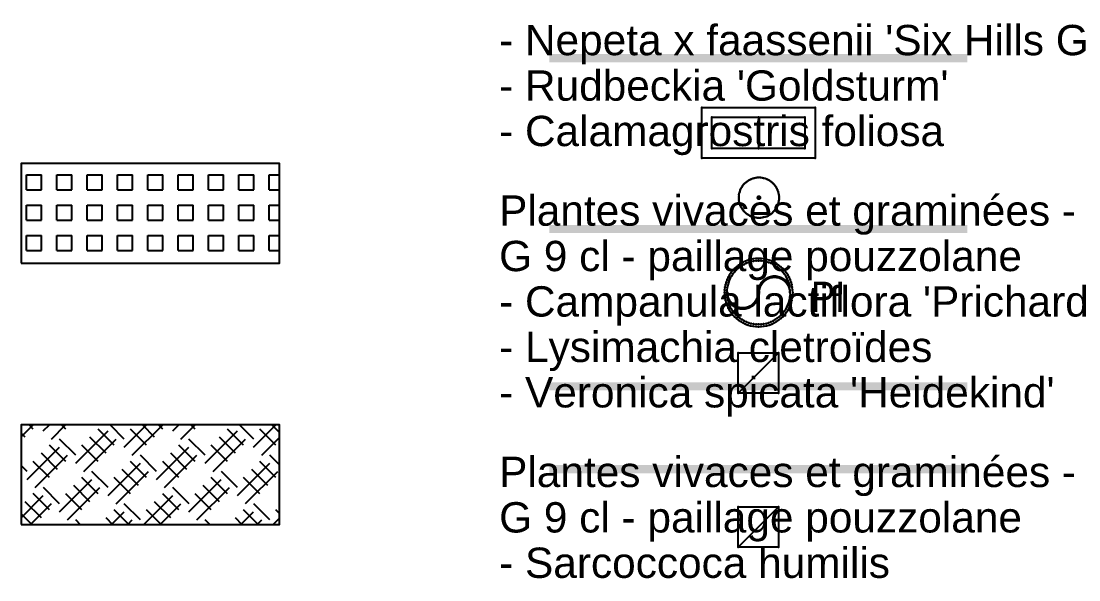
# Model space of a CAD drawing. Header units: metres. Extents: x 1841041 to 1841282, y 5171502 to 5171751.
# Drawn here: x 1841063.48 to 1841089.63, y 5171638.41 to 5171652.24 of the extents above; entities that cross this region are included whole.
import ezdxf
from ezdxf.lldxf.tags import DXFTag

# ---------------------------------------------------------------- set-up
doc = ezdxf.new("R2010")
doc.units = ezdxf.units.M
doc.header["$PDSIZE"] = -0.004
doc.layers.add('SA - Limite terrain', color=1, linetype='LIMITE_CADASTRALE', true_color=0xff0000)
for name, color, linetype in [('SA - légende prestations', 7, 'Continuous'), ('SA - légende RH', 7, 'Continuous'), ('SA - légende RS', 7, 'Continuous')]:
    doc.layers.add(name, color=color, linetype=linetype)
doc.styles.add('ArialA', font='arial.ttf')
doc.styles.add('Lignes', font='arial.ttf', dxfattribs={"height": 0.35})
doc.styles.add('MENSURA', font='arial.ttf', dxfattribs={"height": 0.5})
tags = doc.linetypes.add('EU', pattern='A,5,-0.25,["EU",Lignes,S=1,R=0,X=0,Y=-0.18],-1.25', length=6.5).pattern_tags.tags
tags[15:16] = [DXFTag(74, 4), DXFTag(75, 0), DXFTag(340, '0'), DXFTag(46, 0.0), DXFTag(50, 0.0), DXFTag(44, 0.0), DXFTag(45, 0.0)]
tags[4:5] = [DXFTag(74, 4), DXFTag(75, 0), DXFTag(340, '0'), DXFTag(46, 0.0), DXFTag(50, 0.0), DXFTag(44, 0.0), DXFTag(45, 0.0)]
tags = doc.linetypes.add('LIMITE_CADASTRALE', pattern=[13, 8, -2, 1, -2]).pattern_tags.tags
tags[10:11] = [DXFTag(74, 4), DXFTag(75, 0), DXFTag(340, '0'), DXFTag(46, 0.0), DXFTag(50, 0.0), DXFTag(44, 0.0), DXFTag(45, 0.0)]
tags[8:9] = [DXFTag(74, 4), DXFTag(75, 0), DXFTag(340, '0'), DXFTag(46, 0.0), DXFTag(50, 0.0), DXFTag(44, 0.0), DXFTag(45, 0.0)]
tags[6:7] = [DXFTag(74, 4), DXFTag(75, 0), DXFTag(340, '0'), DXFTag(46, 0.0), DXFTag(50, 0.0), DXFTag(44, 0.0), DXFTag(45, 0.0)]
tags[4:5] = [DXFTag(74, 4), DXFTag(75, 0), DXFTag(340, '0'), DXFTag(46, 0.0), DXFTag(50, 0.0), DXFTag(44, 0.0), DXFTag(45, 0.0)]

# ---------------------------------------------------------------- blocks, each defined once
blk = doc.blocks.new("Robinet d'arret")
at = {"color": 0, "linetype": 'ByBlock', "flags": 128}
for points in [[(0.25, 0), (0.249, 0.02), (0.247, 0.039), (0.243, 0.058), (0.238, 0.077), (0.231, 0.096), (0.223, 0.113), (0.213, 0.131), (0.202, 0.147), (0.19, 0.162), (0.177, 0.177), (0.162, 0.19), (0.147, 0.202), (0.131, 0.213), (0.113, 0.223), (0.096, 0.231), (0.077, 0.238), (0.058, 0.243), (0.039, 0.247), (0.02, 0.249), (0, 0.25), (-0.02, 0.249), (-0.039, 0.247), (-0.058, 0.243), (-0.077, 0.238), (-0.096, 0.231), (-0.113, 0.223), (-0.131, 0.213), (-0.147, 0.202), (-0.162, 0.19), (-0.177, 0.177), (-0.19, 0.162), (-0.202, 0.147), (-0.213, 0.131), (-0.223, 0.113), (-0.231, 0.096), (-0.238, 0.077), (-0.243, 0.058), (-0.247, 0.039), (-0.249, 0.02), (-0.25, 0), (-0.249, -0.02), (-0.247, -0.039), (-0.243, -0.058), (-0.238, -0.077), (-0.231, -0.096), (-0.223, -0.113), (-0.213, -0.131), (-0.202, -0.147), (-0.19, -0.162), (-0.177, -0.177), (-0.162, -0.19), (-0.147, -0.202), (-0.131, -0.213), (-0.113, -0.223), (-0.096, -0.231), (-0.077, -0.238), (-0.058, -0.243), (-0.039, -0.247), (-0.02, -0.249), (0, -0.25), (0.02, -0.249), (0.039, -0.247), (0.058, -0.243), (0.077, -0.238), (0.096, -0.231), (0.113, -0.223), (0.131, -0.213), (0.147, -0.202), (0.162, -0.19), (0.177, -0.177), (0.19, -0.162), (0.202, -0.147), (0.213, -0.131), (0.223, -0.113), (0.231, -0.096), (0.238, -0.077), (0.243, -0.058), (0.247, -0.039), (0.249, -0.02)], [(0.016, 0), (0.015, 0.002), (0.015, 0.005), (0.014, 0.007), (0.013, 0.009), (0.011, 0.011), (0.009, 0.013), (0.007, 0.014), (0.005, 0.015), (0.002, 0.015), (0, 0.016), (-0.002, 0.015), (-0.005, 0.015), (-0.007, 0.014), (-0.009, 0.013), (-0.011, 0.011), (-0.013, 0.009), (-0.014, 0.007), (-0.015, 0.005), (-0.015, 0.002), (-0.016, 0), (-0.015, -0.002), (-0.015, -0.005), (-0.014, -0.007), (-0.013, -0.009), (-0.011, -0.011), (-0.009, -0.013), (-0.007, -0.014), (-0.005, -0.015), (-0.002, -0.015), (0, -0.016), (0.002, -0.015), (0.005, -0.015), (0.007, -0.014), (0.009, -0.013), (0.011, -0.011), (0.013, -0.009), (0.014, -0.007), (0.015, -0.005), (0.015, -0.002)]]:
    blk.add_lwpolyline(points, close=True, dxfattribs=at)
at = {"color": 0, "linetype": 'ByBlock'}
for p in [(-0.202, 0.147), (-0.202, 0.147), (-0.19, 0.162), (-0.19, 0.162), (-0.177, 0.177), (-0.177, 0.177), (-0.162, 0.19), (-0.162, 0.19), (-0.147, 0.202), (-0.147, 0.202), (-0.131, 0.213), (-0.131, 0.213), (-0.113, 0.223), (-0.113, 0.223), (-0.096, 0.231), (-0.096, 0.231), (-0.077, 0.238), (-0.077, 0.238), (-0.058, 0.243), (-0.058, 0.243), (-0.039, 0.247), (-0.039, 0.247), (-0.02, 0.249), (-0.02, 0.249), (0, 0.25), (0, 0.25), (0.02, 0.249), (0.02, 0.249), (0.039, 0.247), (0.039, 0.247), (0.058, 0.243), (0.058, 0.243), (0.077, 0.238), (0.077, 0.238), (0.096, 0.231), (0.096, 0.231), (0.113, 0.223), (0.113, 0.223), (0.131, 0.213), (0.131, 0.213), (0.147, 0.202), (0.147, 0.202), (0.162, 0.19), (0.162, 0.19), (0.177, 0.177), (0.177, 0.177), (0.19, 0.162), (0.19, 0.162), (0.202, 0.147), (0.202, 0.147), (-0.25, 0), (-0.25, 0), (-0.249, 0.02), (-0.249, 0.02), (-0.247, 0.039), (-0.247, 0.039), (-0.243, 0.058), (-0.243, 0.058), (-0.238, 0.077), (-0.238, 0.077), (-0.231, 0.096), (-0.231, 0.096), (-0.223, 0.113), (-0.223, 0.113), (-0.213, 0.131), (-0.213, 0.131), (-0.016, 0), (-0.016, 0), (-0.015, 0.005), (-0.015, 0.005), (-0.015, 0.002), (-0.015, 0.002), (-0.014, 0.007), (-0.014, 0.007), (-0.013, 0.009), (-0.013, 0.009), (-0.011, 0.011), (-0.011, 0.011), (-0.009, 0.013), (-0.009, 0.013), (-0.007, 0.014), (-0.007, 0.014), (-0.005, 0.015), (-0.005, 0.015), (-0.002, 0.015), (-0.002, 0.015), (0, 0.016), (0, 0.016), (0.002, 0.015), (0.002, 0.015), (0.005, 0.015), (0.005, 0.015), (0.007, 0.014), (0.007, 0.014), (0.009, 0.013), (0.009, 0.013), (0.011, 0.011), (0.011, 0.011), (0.013, 0.009), (0.013, 0.009), (0.014, 0.007), (0.014, 0.007), (0.015, 0.005), (0.015, 0.005), (0.015, 0.002), (0.015, 0.002), (0.016, 0), (0.016, 0), (0.213, 0.131), (0.213, 0.131), (0.223, 0.113), (0.223, 0.113), (0.231, 0.096), (0.231, 0.096), (0.238, 0.077), (0.238, 0.077), (0.243, 0.058), (0.243, 0.058), (0.247, 0.039), (0.247, 0.039), (0.249, 0.02), (0.249, 0.02), (0.25, 0), (0.25, 0), (-0.249, -0.02), (-0.249, -0.02), (-0.247, -0.039), (-0.247, -0.039), (-0.243, -0.058), (-0.243, -0.058), (-0.238, -0.077), (-0.238, -0.077), (-0.231, -0.096), (-0.231, -0.096), (-0.223, -0.113), (-0.223, -0.113), (-0.213, -0.131), (-0.213, -0.131), (-0.015, -0.002), (-0.015, -0.002), (-0.015, -0.005), (-0.015, -0.005), (-0.014, -0.007), (-0.014, -0.007), (-0.013, -0.009), (-0.013, -0.009), (-0.011, -0.011), (-0.011, -0.011), (-0.009, -0.013), (-0.009, -0.013), (-0.007, -0.014), (-0.007, -0.014), (-0.005, -0.015), (-0.005, -0.015), (-0.002, -0.015), (-0.002, -0.015), (0, -0.016), (0, -0.016), (0.002, -0.015), (0.002, -0.015), (0.005, -0.015), (0.005, -0.015), (0.007, -0.014), (0.007, -0.014), (0.009, -0.013), (0.009, -0.013), (0.011, -0.011), (0.011, -0.011), (0.013, -0.009), (0.013, -0.009), (0.014, -0.007), (0.014, -0.007), (0.015, -0.002), (0.015, -0.002), (0.015, -0.005), (0.015, -0.005), (0.213, -0.131), (0.213, -0.131), (0.223, -0.113), (0.223, -0.113), (0.231, -0.096), (0.231, -0.096), (0.238, -0.077), (0.238, -0.077), (0.243, -0.058), (0.243, -0.058), (0.247, -0.039), (0.247, -0.039), (0.249, -0.02), (0.249, -0.02), (-0.202, -0.147), (-0.202, -0.147), (-0.19, -0.162), (-0.19, -0.162), (-0.177, -0.177), (-0.177, -0.177), (-0.162, -0.19), (-0.162, -0.19), (-0.147, -0.202), (-0.147, -0.202), (-0.131, -0.213), (-0.131, -0.213), (-0.113, -0.223), (-0.113, -0.223), (-0.096, -0.231), (-0.096, -0.231), (-0.077, -0.238), (-0.077, -0.238), (-0.058, -0.243), (-0.058, -0.243), (-0.039, -0.247), (-0.039, -0.247), (-0.02, -0.249), (-0.02, -0.249), (0, -0.25), (0, -0.25), (0.02, -0.249), (0.02, -0.249), (0.039, -0.247), (0.039, -0.247), (0.058, -0.243), (0.058, -0.243), (0.077, -0.238), (0.077, -0.238), (0.096, -0.231), (0.096, -0.231), (0.113, -0.223), (0.113, -0.223), (0.131, -0.213), (0.131, -0.213), (0.147, -0.202), (0.147, -0.202), (0.162, -0.19), (0.162, -0.19), (0.177, -0.177), (0.177, -0.177), (0.19, -0.162), (0.19, -0.162), (0.202, -0.147), (0.202, -0.147)]:
    blk.add_point(p, dxfattribs=at)
blk = doc.blocks.new('218')
at = {"color": 0, "linetype": 'Continuous', "flags": 128}
blk.add_lwpolyline([(-0.39015, -0.39015), (0.39015, 0.39015), (0.39015, -0.39015)], close=True, dxfattribs=at)
blk.add_lwpolyline([(-0.39015, -0.39015), (-0.39015, 0.39015), (0.39015, 0.39015)], dxfattribs=at)
at = {"color": 0, "linetype": 'Continuous'}
for p in [(-0.39015, 0.39015), (-0.39015, 0.39015), (0.39015, 0.39015), (0.39015, 0.39015), (0.39015, 0.39015), (0.39015, 0.39015), (-0.39015, -0.39015), (-0.39015, -0.39015), (-0.39015, -0.39015), (-0.39015, -0.39015), (0.39015, -0.39015), (0.39015, -0.39015)]:
    blk.add_point(p, dxfattribs=at)
blk = doc.blocks.new('Station de pompage')
at = {"color": 0, "linetype": 'ByBlock', "flags": 128}
blk.add_lwpolyline([(0.2492, -0.0196), (0.25, 0), (0.2492, 0.0196), (0.2469, 0.0391), (0.2431, 0.0584), (0.2377, 0.0772), (0.2309, 0.0957), (0.2227, 0.1135), (0.2131, 0.1306), (0.2022, 0.1469), (0.1901, 0.1623), (0.1768, 0.1768), (0.1623, 0.1901), (0.1469, 0.2022), (0.1306, 0.2131), (0.1135, 0.2227), (0.0957, 0.2309), (0.0772, 0.2377), (0.0584, 0.2431), (0.0391, 0.2469), (0.0196, 0.2492), (0, 0.25), (-0.0196, 0.2492), (-0.0391, 0.2469), (-0.0584, 0.2431), (-0.0772, 0.2377), (-0.0957, 0.2309), (-0.1135, 0.2227), (-0.1306, 0.2131), (-0.1469, 0.2022), (-0.1623, 0.1901), (-0.1768, 0.1768), (-0.1901, 0.1623), (-0.2022, 0.1469), (-0.2131, 0.1306), (-0.2227, 0.1135), (-0.2309, 0.0957), (-0.2377, 0.0772), (-0.2431, 0.0584), (-0.2469, 0.0391), (-0.2492, 0.0196), (-0.25, 0), (-0.2492, -0.0196), (-0.2469, -0.0391), (-0.2431, -0.0584), (-0.2377, -0.0772), (-0.2309, -0.0957), (-0.2227, -0.1135), (-0.2131, -0.1306), (-0.2022, -0.1469), (-0.1901, -0.1623), (-0.1768, -0.1768), (-0.1623, -0.1901), (-0.1469, -0.2022), (-0.1306, -0.2131), (-0.1135, -0.2227), (-0.0957, -0.2309), (-0.0772, -0.2377), (-0.0584, -0.2431), (-0.0391, -0.2469), (-0.0196, -0.2492), (0, -0.25), (0.0196, -0.2492), (0.0391, -0.2469), (0.0584, -0.2431), (0.0772, -0.2377), (0.0957, -0.2309), (0.1135, -0.2227), (0.1306, -0.2131), (0.1469, -0.2022), (0.1623, -0.1901), (0.1768, -0.1768), (0.1901, -0.1623), (0.2022, -0.1469), (0.2131, -0.1306), (0.2227, -0.1135), (0.2309, -0.0957), (0.2377, -0.0772), (0.2431, -0.0584), (0.2469, -0.0391)], close=True, dxfattribs=at)
for points in [[(0.2286, 0.0415), (0.2261, 0.0543), (0.2211, 0.0719), (0.2148, 0.089), (0.2072, 0.1056), (0.1983, 0.1215), (0.1881, 0.1367), (0.1768, 0.151), (0.1644, 0.1644), (0.151, 0.1768), (0.1367, 0.1881), (0.1215, 0.1983), (0.1056, 0.2072), (0.089, 0.2148), (0.0719, 0.2211), (0.0543, 0.2261), (0.0364, 0.2297), (0.0182, 0.2318), (0, 0.2325), (-0.0182, 0.2318), (-0.0364, 0.2297), (-0.0543, 0.2261), (-0.0719, 0.2211), (-0.089, 0.2148), (-0.1056, 0.2072), (-0.1215, 0.1983), (-0.1367, 0.1881), (-0.151, 0.1768), (-0.1644, 0.1644), (-0.1768, 0.151), (-0.1881, 0.1367), (-0.1983, 0.1215), (-0.2072, 0.1056), (-0.2148, 0.089), (-0.2211, 0.0719), (-0.2261, 0.0543), (-0.2297, 0.0364), (-0.2318, 0.0182), (-0.2325, 0), (-0.2318, -0.0182), (-0.2297, -0.0364), (-0.2261, -0.0543), (-0.2211, -0.0719), (-0.2148, -0.089), (-0.2072, -0.1056), (-0.1983, -0.1215), (-0.1881, -0.1367), (-0.1768, -0.151), (-0.1644, -0.1644), (-0.151, -0.1768), (-0.1367, -0.1881), (-0.1215, -0.1983), (-0.1056, -0.2072), (-0.089, -0.2148), (-0.0719, -0.2211), (-0.0543, -0.2261), (-0.0364, -0.2297), (-0.0182, -0.2318), (0, -0.2325), (0.0182, -0.2318), (0.0364, -0.2297), (0.0543, -0.2261), (0.0719, -0.2211), (0.089, -0.2148), (0.1056, -0.2072), (0.1215, -0.1983), (0.1367, -0.1881), (0.151, -0.1768), (0.1644, -0.1644), (0.1768, -0.151), (0.1881, -0.1367), (0.1983, -0.1215), (0.2072, -0.1056), (0.2148, -0.089), (0.2211, -0.0719), (0.2261, -0.0543), (0.2297, -0.0364), (0.2318, -0.0182)], [(0.2286, 0.0415), (0.227, 0.0459), (0.2231, 0.0544), (0.2185, 0.0626), (0.2133, 0.0705), (0.2074, 0.0779), (0.201, 0.0848), (0.1941, 0.0912), (0.1867, 0.097), (0.1789, 0.1022), (0.1707, 0.1068), (0.1621, 0.1108), (0.1533, 0.114), (0.1443, 0.1166), (0.135, 0.1184), (0.1257, 0.1195), (0.1163, 0.1199), (0.1069, 0.1195), (0.0975, 0.1184), (0.0883, 0.1166), (0.0792, 0.114), (0.0704, 0.1108), (0.0618, 0.1068), (0.0536, 0.1022), (0.0458, 0.097), (0.0384, 0.0912), (0.0315, 0.0848), (0.0251, 0.0779), (0.0193, 0.0705), (0.014, 0.0626), (0.0094, 0.0544), (0.0055, 0.0459), (0.0022, 0.0371), (-0.0003, 0.028), (-0.0022, 0.0188), (-0.0033, 0.0094), (-0.0036, 0.0001), (-0.004, -0.0088), (-0.005, -0.0176), (-0.0067, -0.0263), (-0.0091, -0.0348), (-0.0122, -0.0431), (-0.0159, -0.0511), (-0.0202, -0.0588), (-0.0251, -0.0662), (-0.0306, -0.0731), (-0.0366, -0.0796), (-0.0431, -0.0856), (-0.0501, -0.0911), (-0.0574, -0.096), (-0.0651, -0.1004), (-0.0732, -0.1041), (-0.0815, -0.1071), (-0.09, -0.1095), (-0.0986, -0.1112), (-0.1074, -0.1123), (-0.1163, -0.1126), (-0.1251, -0.1123), (-0.1339, -0.1112), (-0.1426, -0.1095), (-0.1511, -0.1071), (-0.1594, -0.1041), (-0.1674, -0.1004), (-0.1751, -0.096), (-0.1825, -0.0911), (-0.1894, -0.0856), (-0.1959, -0.0796), (-0.2019, -0.0731), (-0.2074, -0.0662), (-0.2123, -0.0588), (-0.2166, -0.0511), (-0.2203, -0.0431), (-0.2234, -0.0348), (-0.2258, -0.0263), (-0.2275, -0.0176), (-0.2285, -0.0088), (-0.2289, 0.0001), (-0.2318, 0.0182)], [(-0.2288, -0.0406), (-0.2269, -0.0458), (-0.223, -0.0544), (-0.2184, -0.0626), (-0.2131, -0.0704), (-0.2073, -0.0778), (-0.2009, -0.0847), (-0.194, -0.0911), (-0.1867, -0.0969), (-0.1788, -0.1021), (-0.1706, -0.1067), (-0.1621, -0.1106), (-0.1533, -0.1139), (-0.1442, -0.1164), (-0.135, -0.1183), (-0.1257, -0.1194), (-0.1163, -0.1198), (-0.1069, -0.1194), (-0.0975, -0.1183), (-0.0883, -0.1164), (-0.0793, -0.1139), (-0.0704, -0.1106), (-0.0619, -0.1067), (-0.0537, -0.1021), (-0.0459, -0.0969), (-0.0385, -0.0911), (-0.0316, -0.0847), (-0.0252, -0.0778), (-0.0194, -0.0704), (-0.0142, -0.0626), (-0.0096, -0.0544), (-0.0056, -0.0458), (-0.0024, -0.037), (0.0002, -0.028), (0.002, -0.0187), (0.0031, -0.0094), (0.0035, -0.0001), (0.0038, 0.0088), (0.0049, 0.0176), (0.0066, 0.0263), (0.009, 0.0348), (0.0121, 0.0432), (0.0158, 0.0512), (0.0201, 0.0589), (0.025, 0.0663), (0.0305, 0.0732), (0.0365, 0.0797), (0.043, 0.0858), (0.05, 0.0912), (0.0573, 0.0962), (0.0651, 0.1005), (0.0731, 0.1042), (0.0814, 0.1073), (0.0899, 0.1097), (0.0986, 0.1114), (0.1074, 0.1124), (0.1163, 0.1128), (0.1251, 0.1124), (0.1339, 0.1114), (0.1426, 0.1097), (0.1511, 0.1073), (0.1594, 0.1042), (0.1675, 0.1005), (0.1752, 0.0962), (0.1825, 0.0912), (0.1895, 0.0858), (0.196, 0.0797), (0.202, 0.0732), (0.2075, 0.0663), (0.2124, 0.0589), (0.2167, 0.0512), (0.2204, 0.0432), (0.2235, 0.0348), (0.2259, 0.0263), (0.2276, 0.0176), (0.2287, 0.0088), (0.229, -0.0001), (0.2318, -0.0182)]]:
    blk.add_lwpolyline(points, dxfattribs=at)
at = {"color": 0, "linetype": 'ByBlock'}
for p in [(-0.0772, 0.2377), (-0.0772, 0.2377), (-0.0584, 0.2431), (-0.0584, 0.2431), (-0.0391, 0.2469), (-0.0391, 0.2469), (-0.0196, 0.2492), (-0.0196, 0.2492), (0, 0.25), (0, 0.25), (0, 0.2325), (0, 0.2325), (0.0196, 0.2492), (0.0196, 0.2492), (0.0391, 0.2469), (0.0391, 0.2469), (0.0584, 0.2431), (0.0584, 0.2431), (0.0772, 0.2377), (0.0772, 0.2377), (-0.1901, 0.1623), (-0.1901, 0.1623), (-0.1768, 0.1768), (-0.1768, 0.1768), (-0.1644, 0.1644), (-0.1644, 0.1644), (-0.1623, 0.1901), (-0.1623, 0.1901), (-0.151, 0.1768), (-0.151, 0.1768), (-0.1469, 0.2022), (-0.1469, 0.2022), (-0.1367, 0.1881), (-0.1367, 0.1881), (-0.1306, 0.2131), (-0.1306, 0.2131), (-0.1215, 0.1983), (-0.1215, 0.1983), (-0.1135, 0.2227), (-0.1135, 0.2227), (-0.1056, 0.2072), (-0.1056, 0.2072), (-0.0957, 0.2309), (-0.0957, 0.2309), (-0.089, 0.2148), (-0.089, 0.2148), (-0.0719, 0.2211), (-0.0719, 0.2211), (-0.0543, 0.2261), (-0.0543, 0.2261), (-0.0364, 0.2297), (-0.0364, 0.2297), (-0.0182, 0.2318), (-0.0182, 0.2318), (0.0182, 0.2318), (0.0182, 0.2318), (0.0364, 0.2297), (0.0364, 0.2297), (0.0543, 0.2261), (0.0543, 0.2261), (0.0719, 0.2211), (0.0719, 0.2211), (0.089, 0.2148), (0.089, 0.2148), (0.0957, 0.2309), (0.0957, 0.2309), (0.1056, 0.2072), (0.1056, 0.2072), (0.1135, 0.2227), (0.1135, 0.2227), (0.1215, 0.1983), (0.1215, 0.1983), (0.1306, 0.2131), (0.1306, 0.2131), (0.1367, 0.1881), (0.1367, 0.1881), (0.1469, 0.2022), (0.1469, 0.2022), (0.151, 0.1768), (0.151, 0.1768), (0.1623, 0.1901), (0.1623, 0.1901), (0.1644, 0.1644), (0.1644, 0.1644), (0.1768, 0.1768), (0.1768, 0.1768), (0.1901, 0.1623), (0.1901, 0.1623), (-0.2309, 0.0957), (-0.2309, 0.0957), (-0.2227, 0.1135), (-0.2227, 0.1135), (-0.2148, 0.089), (-0.2148, 0.089), (-0.2131, 0.1306), (-0.2131, 0.1306), (-0.2072, 0.1056), (-0.2072, 0.1056), (-0.2022, 0.1469), (-0.2022, 0.1469), (-0.1983, 0.1215), (-0.1983, 0.1215), (-0.1881, 0.1367), (-0.1881, 0.1367), (-0.1768, 0.151), (-0.1768, 0.151), (0.0251, 0.0779), (0.0251, 0.0779), (0.0315, 0.0848), (0.0315, 0.0848), (0.0365, 0.0797), (0.0365, 0.0797), (0.0384, 0.0912), (0.0384, 0.0912), (0.043, 0.0858), (0.043, 0.0858), (0.0458, 0.097), (0.0458, 0.097), (0.05, 0.0912), (0.05, 0.0912), (0.0536, 0.1022), (0.0536, 0.1022), (0.0573, 0.0962), (0.0573, 0.0962), (0.0618, 0.1068), (0.0618, 0.1068), (0.0651, 0.1005), (0.0651, 0.1005), (0.0704, 0.1108), (0.0704, 0.1108), (0.0731, 0.1042), (0.0731, 0.1042), (0.0792, 0.114), (0.0792, 0.114), (0.0814, 0.1073), (0.0814, 0.1073), (0.0883, 0.1166), (0.0883, 0.1166), (0.0899, 0.1097), (0.0899, 0.1097), (0.0975, 0.1184), (0.0975, 0.1184), (0.0986, 0.1114), (0.0986, 0.1114), (0.1069, 0.1195), (0.1069, 0.1195), (0.1074, 0.1124), (0.1074, 0.1124), (0.1163, 0.1199), (0.1163, 0.1199), (0.1163, 0.1128), (0.1163, 0.1128), (0.1251, 0.1124), (0.1251, 0.1124), (0.1257, 0.1195), (0.1257, 0.1195), (0.1339, 0.1114), (0.1339, 0.1114), (0.135, 0.1184), (0.135, 0.1184), (0.1426, 0.1097), (0.1426, 0.1097), (0.1443, 0.1166), (0.1443, 0.1166), (0.1511, 0.1073), (0.1511, 0.1073), (0.1533, 0.114), (0.1533, 0.114), (0.1594, 0.1042), (0.1594, 0.1042), (0.1621, 0.1108), (0.1621, 0.1108), (0.1675, 0.1005), (0.1675, 0.1005), (0.1707, 0.1068), (0.1707, 0.1068), (0.1752, 0.0962), (0.1752, 0.0962), (0.1768, 0.151), (0.1768, 0.151), (0.1789, 0.1022), (0.1789, 0.1022), (0.1825, 0.0912), (0.1825, 0.0912), (0.1867, 0.097), (0.1867, 0.097), (0.1881, 0.1367), (0.1881, 0.1367), (0.1895, 0.0858), (0.1895, 0.0858), (0.1941, 0.0912), (0.1941, 0.0912), (0.196, 0.0797), (0.196, 0.0797), (0.1983, 0.1215), (0.1983, 0.1215), (0.201, 0.0848), (0.201, 0.0848), (0.2022, 0.1469), (0.2022, 0.1469), (0.2072, 0.1056), (0.2072, 0.1056), (0.2074, 0.0779), (0.2074, 0.0779), (0.2131, 0.1306), (0.2131, 0.1306), (0.2148, 0.089), (0.2148, 0.089), (0.2227, 0.1135), (0.2227, 0.1135), (0.2309, 0.0957), (0.2309, 0.0957), (-0.25, 0), (-0.25, 0), (-0.2492, 0.0196), (-0.2492, 0.0196), (-0.2469, 0.0391), (-0.2469, 0.0391), (-0.2431, 0.0584), (-0.2431, 0.0584), (-0.2377, 0.0772), (-0.2377, 0.0772), (-0.2325, 0), (-0.2325, 0), (-0.2318, 0.0182), (-0.2318, 0.0182), (-0.2318, 0.0182), (-0.2318, 0.0182), (-0.2297, 0.0364), (-0.2297, 0.0364), (-0.2289, 0.0001), (-0.2289, 0.0001), (-0.2261, 0.0543), (-0.2261, 0.0543), (-0.2211, 0.0719), (-0.2211, 0.0719), (-0.0036, 0.0001), (-0.0036, 0.0001), (-0.0033, 0.0094), (-0.0033, 0.0094), (-0.0022, 0.0188), (-0.0022, 0.0188), (-0.0003, 0.028), (-0.0003, 0.028), (0.0022, 0.0371), (0.0022, 0.0371), (0.0038, 0.0088), (0.0038, 0.0088), (0.0049, 0.0176), (0.0049, 0.0176), (0.0055, 0.0459), (0.0055, 0.0459), (0.0066, 0.0263), (0.0066, 0.0263), (0.009, 0.0348), (0.009, 0.0348), (0.0094, 0.0544), (0.0094, 0.0544), (0.0121, 0.0432), (0.0121, 0.0432), (0.014, 0.0626), (0.014, 0.0626), (0.0158, 0.0512), (0.0158, 0.0512), (0.0193, 0.0705), (0.0193, 0.0705), (0.0201, 0.0589), (0.0201, 0.0589), (0.025, 0.0663), (0.025, 0.0663), (0.0305, 0.0732), (0.0305, 0.0732), (0.202, 0.0732), (0.202, 0.0732), (0.2075, 0.0663), (0.2075, 0.0663), (0.2124, 0.0589), (0.2124, 0.0589), (0.2133, 0.0705), (0.2133, 0.0705), (0.2167, 0.0512), (0.2167, 0.0512), (0.2185, 0.0626), (0.2185, 0.0626), (0.2204, 0.0432), (0.2204, 0.0432), (0.2211, 0.0719), (0.2211, 0.0719), (0.2231, 0.0544), (0.2231, 0.0544), (0.2235, 0.0348), (0.2235, 0.0348), (0.2259, 0.0263), (0.2259, 0.0263), (0.2261, 0.0543), (0.2261, 0.0543), (0.227, 0.0459), (0.227, 0.0459), (0.2276, 0.0176), (0.2276, 0.0176), (0.2286, 0.0415), (0.2286, 0.0415), (0.2286, 0.0415), (0.2286, 0.0415), (0.2287, 0.0088), (0.2287, 0.0088), (0.2377, 0.0772), (0.2377, 0.0772), (0.2431, 0.0584), (0.2431, 0.0584), (0.2469, 0.0391), (0.2469, 0.0391), (0.2492, 0.0196), (0.2492, 0.0196), (0.25, 0), (0.25, 0), (-0.2492, -0.0196), (-0.2492, -0.0196), (-0.2469, -0.0391), (-0.2469, -0.0391), (-0.2431, -0.0584), (-0.2431, -0.0584), (-0.2377, -0.0772), (-0.2377, -0.0772), (-0.2318, -0.0182), (-0.2318, -0.0182), (-0.2297, -0.0364), (-0.2297, -0.0364), (-0.2288, -0.0406), (-0.2288, -0.0406), (-0.2285, -0.0088), (-0.2285, -0.0088), (-0.2275, -0.0176), (-0.2275, -0.0176), (-0.2269, -0.0458), (-0.2269, -0.0458), (-0.2261, -0.0543), (-0.2261, -0.0543), (-0.2258, -0.0263), (-0.2258, -0.0263), (-0.2234, -0.0348), (-0.2234, -0.0348), (-0.223, -0.0544), (-0.223, -0.0544), (-0.2211, -0.0719), (-0.2211, -0.0719), (-0.2203, -0.0431), (-0.2203, -0.0431), (-0.2184, -0.0626), (-0.2184, -0.0626), (-0.2166, -0.0511), (-0.2166, -0.0511), (-0.2131, -0.0704), (-0.2131, -0.0704), (-0.2123, -0.0588), (-0.2123, -0.0588), (-0.2074, -0.0662), (-0.2074, -0.0662), (-0.2019, -0.0731), (-0.2019, -0.0731), (-0.0306, -0.0731), (-0.0306, -0.0731), (-0.0251, -0.0662), (-0.0251, -0.0662), (-0.0202, -0.0588), (-0.0202, -0.0588), (-0.0194, -0.0704), (-0.0194, -0.0704), (-0.0159, -0.0511), (-0.0159, -0.0511), (-0.0142, -0.0626), (-0.0142, -0.0626), (-0.0122, -0.0431), (-0.0122, -0.0431), (-0.0096, -0.0544), (-0.0096, -0.0544), (-0.0091, -0.0348), (-0.0091, -0.0348), (-0.0067, -0.0263), (-0.0067, -0.0263), (-0.0056, -0.0458), (-0.0056, -0.0458), (-0.005, -0.0176), (-0.005, -0.0176), (-0.004, -0.0088), (-0.004, -0.0088), (-0.0024, -0.037), (-0.0024, -0.037), (0.0002, -0.028), (0.0002, -0.028), (0.002, -0.0187), (0.002, -0.0187), (0.0031, -0.0094), (0.0031, -0.0094), (0.0035, -0.0001), (0.0035, -0.0001), (0.2211, -0.0719), (0.2211, -0.0719), (0.2261, -0.0543), (0.2261, -0.0543), (0.229, -0.0001), (0.229, -0.0001), (0.2297, -0.0364), (0.2297, -0.0364), (0.2318, -0.0182), (0.2318, -0.0182), (0.2318, -0.0182), (0.2318, -0.0182), (0.2377, -0.0772), (0.2377, -0.0772), (0.2431, -0.0584), (0.2431, -0.0584), (0.2469, -0.0391), (0.2469, -0.0391), (0.2492, -0.0196), (0.2492, -0.0196), (-0.2309, -0.0957), (-0.2309, -0.0957), (-0.2227, -0.1135), (-0.2227, -0.1135), (-0.2148, -0.089), (-0.2148, -0.089), (-0.2131, -0.1306), (-0.2131, -0.1306), (-0.2073, -0.0778), (-0.2073, -0.0778), (-0.2072, -0.1056), (-0.2072, -0.1056), (-0.2022, -0.1469), (-0.2022, -0.1469), (-0.2009, -0.0847), (-0.2009, -0.0847), (-0.1983, -0.1215), (-0.1983, -0.1215), (-0.1959, -0.0796), (-0.1959, -0.0796), (-0.194, -0.0911), (-0.194, -0.0911), (-0.1894, -0.0856), (-0.1894, -0.0856), (-0.1881, -0.1367), (-0.1881, -0.1367), (-0.1867, -0.0969), (-0.1867, -0.0969), (-0.1825, -0.0911), (-0.1825, -0.0911), (-0.1788, -0.1021), (-0.1788, -0.1021), (-0.1768, -0.151), (-0.1768, -0.151), (-0.1751, -0.096), (-0.1751, -0.096), (-0.1706, -0.1067), (-0.1706, -0.1067), (-0.1674, -0.1004), (-0.1674, -0.1004), (-0.1621, -0.1106), (-0.1621, -0.1106), (-0.1594, -0.1041), (-0.1594, -0.1041), (-0.1533, -0.1139), (-0.1533, -0.1139), (-0.1511, -0.1071), (-0.1511, -0.1071), (-0.1442, -0.1164), (-0.1442, -0.1164), (-0.1426, -0.1095), (-0.1426, -0.1095), (-0.135, -0.1183), (-0.135, -0.1183), (-0.1339, -0.1112), (-0.1339, -0.1112), (-0.1257, -0.1194), (-0.1257, -0.1194), (-0.1251, -0.1123), (-0.1251, -0.1123), (-0.1163, -0.1126), (-0.1163, -0.1126), (-0.1163, -0.1198), (-0.1163, -0.1198), (-0.1074, -0.1123), (-0.1074, -0.1123), (-0.1069, -0.1194), (-0.1069, -0.1194), (-0.0986, -0.1112), (-0.0986, -0.1112), (-0.0975, -0.1183), (-0.0975, -0.1183), (-0.09, -0.1095), (-0.09, -0.1095), (-0.0883, -0.1164), (-0.0883, -0.1164), (-0.0815, -0.1071), (-0.0815, -0.1071), (-0.0793, -0.1139), (-0.0793, -0.1139), (-0.0732, -0.1041), (-0.0732, -0.1041), (-0.0704, -0.1106), (-0.0704, -0.1106), (-0.0651, -0.1004), (-0.0651, -0.1004), (-0.0619, -0.1067), (-0.0619, -0.1067), (-0.0574, -0.096), (-0.0574, -0.096), (-0.0537, -0.1021), (-0.0537, -0.1021), (-0.0501, -0.0911), (-0.0501, -0.0911), (-0.0459, -0.0969), (-0.0459, -0.0969), (-0.0431, -0.0856), (-0.0431, -0.0856), (-0.0385, -0.0911), (-0.0385, -0.0911), (-0.0366, -0.0796), (-0.0366, -0.0796), (-0.0316, -0.0847), (-0.0316, -0.0847), (-0.0252, -0.0778), (-0.0252, -0.0778), (0.1768, -0.151), (0.1768, -0.151), (0.1881, -0.1367), (0.1881, -0.1367), (0.1983, -0.1215), (0.1983, -0.1215), (0.2022, -0.1469), (0.2022, -0.1469), (0.2072, -0.1056), (0.2072, -0.1056), (0.2131, -0.1306), (0.2131, -0.1306), (0.2148, -0.089), (0.2148, -0.089), (0.2227, -0.1135), (0.2227, -0.1135), (0.2309, -0.0957), (0.2309, -0.0957), (-0.1901, -0.1623), (-0.1901, -0.1623), (-0.1768, -0.1768), (-0.1768, -0.1768), (-0.1644, -0.1644), (-0.1644, -0.1644), (-0.1623, -0.1901), (-0.1623, -0.1901), (-0.151, -0.1768), (-0.151, -0.1768), (-0.1469, -0.2022), (-0.1469, -0.2022), (-0.1367, -0.1881), (-0.1367, -0.1881), (-0.1306, -0.2131), (-0.1306, -0.2131), (-0.1215, -0.1983), (-0.1215, -0.1983), (-0.1135, -0.2227), (-0.1135, -0.2227), (-0.1056, -0.2072), (-0.1056, -0.2072), (-0.0957, -0.2309), (-0.0957, -0.2309), (-0.089, -0.2148), (-0.089, -0.2148), (-0.0719, -0.2211), (-0.0719, -0.2211), (-0.0543, -0.2261), (-0.0543, -0.2261), (-0.0364, -0.2297), (-0.0364, -0.2297), (-0.0182, -0.2318), (-0.0182, -0.2318), (0.0182, -0.2318), (0.0182, -0.2318), (0.0364, -0.2297), (0.0364, -0.2297), (0.0543, -0.2261), (0.0543, -0.2261), (0.0719, -0.2211), (0.0719, -0.2211), (0.089, -0.2148), (0.089, -0.2148), (0.0957, -0.2309), (0.0957, -0.2309), (0.1056, -0.2072), (0.1056, -0.2072), (0.1135, -0.2227), (0.1135, -0.2227), (0.1215, -0.1983), (0.1215, -0.1983), (0.1306, -0.2131), (0.1306, -0.2131), (0.1367, -0.1881), (0.1367, -0.1881), (0.1469, -0.2022), (0.1469, -0.2022), (0.151, -0.1768), (0.151, -0.1768), (0.1623, -0.1901), (0.1623, -0.1901), (0.1644, -0.1644), (0.1644, -0.1644), (0.1768, -0.1768), (0.1768, -0.1768), (0.1901, -0.1623), (0.1901, -0.1623), (-0.0772, -0.2377), (-0.0772, -0.2377), (-0.0584, -0.2431), (-0.0584, -0.2431), (-0.0391, -0.2469), (-0.0391, -0.2469), (-0.0196, -0.2492), (-0.0196, -0.2492), (0, -0.2325), (0, -0.2325), (0, -0.25), (0, -0.25), (0.0196, -0.2492), (0.0196, -0.2492), (0.0391, -0.2469), (0.0391, -0.2469), (0.0584, -0.2431), (0.0584, -0.2431), (0.0772, -0.2377), (0.0772, -0.2377)]:
    blk.add_point(p, dxfattribs=at)
blk = doc.blocks.new('L2T')
at = {"color": 0, "linetype": 'Continuous', "flags": 128}
for points in [[(-0.701, 0.315), (0.701, 0.315), (0.701, -0.315), (-0.701, -0.315)], [(-0.576, 0.195), (0.576, 0.195), (0.576, -0.195), (-0.576, -0.195)]]:
    blk.add_lwpolyline(points, close=True, dxfattribs=at)
blk.add_lwpolyline([(0, 0.195), (0, -0.195)], dxfattribs=at)
at = {"color": 0, "linetype": 'Continuous'}
for p in [(-0.701, 0.315), (-0.701, 0.315), (-0.701, 0.315), (-0.701, 0.315), (-0.701, 0.315), (-0.701, 0.315), (0.701, 0.315), (0.701, 0.315), (0.701, 0.315), (0.701, 0.315), (0.701, 0.315), (0.701, 0.315), (-0.576, 0.195), (-0.576, 0.195), (-0.576, 0.195), (-0.576, 0.195), (-0.576, 0.195), (-0.576, 0.195), (0, 0.195), (0, 0.195), (0, 0.195), (0, 0.195), (0, 0.195), (0, 0.195), (0.576, 0.195), (0.576, 0.195), (0.576, 0.195), (0.576, 0.195), (0.576, 0.195), (0.576, 0.195), (-0.576, -0.195), (-0.576, -0.195), (-0.576, -0.195), (-0.576, -0.195), (-0.576, -0.195), (-0.576, -0.195), (0, -0.195), (0, -0.195), (0, -0.195), (0, -0.195), (0, -0.195), (0, -0.195), (0.576, -0.195), (0.576, -0.195), (0.576, -0.195), (0.576, -0.195), (0.576, -0.195), (0.576, -0.195), (-0.701, -0.315), (-0.701, -0.315), (-0.701, -0.315), (-0.701, -0.315), (-0.701, -0.315), (-0.701, -0.315), (0.701, -0.315), (0.701, -0.315), (0.701, -0.315), (0.701, -0.315), (0.701, -0.315), (0.701, -0.315)]:
    blk.add_point(p, dxfattribs=at)

msp = doc.modelspace()

# ---------------------------------------------------------------- hatches: boundary and pattern name
at = {"layer": 'SA - légende prestations', "true_color": 0x339966}
h = msp.add_hatch(dxfattribs=at)
h.set_pattern_fill('PAVES_EVERGREEN1', color=105, scale=0.75, style=0, pattern_type=2)
h.set_pattern_definition([(0, (-9.39143, -3.18605), (0.75, 0.375), [0.375, -0.375]), (90, (-9.39143, -3.18605), (-0.375, 0.75), [0.375, -0.375])])
h.paths.add_polyline_path([(1841063.477, 5171646.255), (1841069.864, 5171646.255), (1841069.864, 5171648.719), (1841063.477, 5171648.719)])
at = {"layer": 'SA - légende prestations', "true_color": 0xff9900}
h = msp.add_hatch(dxfattribs=at)
h.set_pattern_fill('PLAQUES_ACIERS2', color=30, scale=2, style=0, pattern_type=2)
h.set_pattern_definition([(45, (-9.5786, -4.29806), (0.400000000743, 1.1999999994), [1.1313708498, -1.1313708498]), (45, (-9.3786, -4.49806), (0.400000000743, 1.1999999994), [1.1313708498, -1.1313708498]), (315, (-9.1786, -4.4981), (1.1999999994, 0.40000000074), [0.565685425, -0.565685425]), (315, (-8.9786, -4.2981), (1.1999999994, 0.40000000074), [0.565685425, -0.56568425]), (315, (-8.7786, -4.0981), (1.1999999994, 0.40000000074), [0.565685425, -0.56568425]), (315, (-8.5786, -3.8981), (1.1999999994, 0.40000000074), [0.565685425, -0.56568425])])
h.paths.add_polyline_path([(1841063.478, 5171639.787), (1841069.865, 5171639.787), (1841069.865, 5171642.251), (1841063.478, 5171642.251)])

# ---------------------------------------------------------------- linework, layer by layer
at = {"layer": 'SA - Limite terrain', "ltscale": 0.5}
msp.add_open_spline([(1841077.148, 5171583.553), (1841078.819, 5171584.595), (1841080.49, 5171585.638), (1841083.664, 5171586.861), (1841086.838, 5171588.083), (1841093.711, 5171590.735), (1841100.584, 5171593.386), (1841105.835, 5171595.38), (1841111.086, 5171597.373), (1841112.783, 5171598.016), (1841114.48, 5171598.659), (1841120.144, 5171600.798), (1841125.807, 5171602.936), (1841137.979, 5171607.582), (1841150.151, 5171612.227), (1841152.241, 5171613.017), (1841154.331, 5171613.807), (1841157.624, 5171615.009), (1841160.918, 5171616.21), (1841160.894, 5171617.273), (1841160.87, 5171618.335), (1841160.842, 5171619.242), (1841160.815, 5171620.149), (1841160.788, 5171621.056), (1841160.76, 5171621.962), (1841160.713, 5171623.534), (1841160.666, 5171625.105), (1841160.65, 5171625.629), (1841160.634, 5171626.153), (1841160.584, 5171627.253), (1841160.533, 5171628.354), (1841160.518, 5171628.685), (1841160.503, 5171629.017), (1841160.48, 5171629.51), (1841160.458, 5171630.004), (1841160.008, 5171632.996), (1841159.557, 5171635.989), (1841161.416, 5171637.129), (1841163.274, 5171638.269), (1841163.062, 5171638.62), (1841162.85, 5171638.97), (1841163.132, 5171639.178), (1841163.413, 5171639.387), (1841163.466, 5171639.334), (1841163.52, 5171639.282), (1841164.038, 5171639.682), (1841164.556, 5171640.082), (1841164.648, 5171639.962), (1841164.741, 5171639.842), (1841166.344, 5171640.478), (1841167.783, 5171641.548), (1841166.833, 5171642.782), (1841165.884, 5171644.015), (1841169.436, 5171646.693), (1841172.988, 5171649.371), (1841174.754, 5171650.702), (1841176.52, 5171652.033), (1841176.562, 5171652.065), (1841176.604, 5171652.098), (1841176.583, 5171652.125), (1841176.562, 5171652.152), (1841191.178, 5171663.382), (1841205.795, 5171674.612), (1841207.539, 5171675.957), (1841209.283, 5171677.303), (1841213.68, 5171676.869), (1841218.077, 5171676.436), (1841224.138, 5171669.22), (1841230.199, 5171662.004), (1841229.455, 5171661.412), (1841228.711, 5171660.821), (1841230.314, 5171658.673), (1841231.917, 5171656.525), (1841232.043, 5171656.617), (1841232.17, 5171656.708), (1841232.372, 5171656.428), (1841232.575, 5171656.148), (1841232.451, 5171656.059), (1841232.328, 5171655.969), (1841232.663, 5171655.506), (1841232.999, 5171655.043), (1841233.051, 5171655.081), (1841233.104, 5171655.119), (1841233.508, 5171654.297), (1841234.371, 5171654.751), (1841235.089, 5171655.242), (1841235.806, 5171655.732), (1841235.743, 5171655.833), (1841235.681, 5171655.933), (1841236.005, 5171656.142), (1841236.329, 5171656.35), (1841236.53, 5171656.027), (1841236.731, 5171655.704), (1841236.69, 5171655.677), (1841236.649, 5171655.651), (1841240.859, 5171649.081), (1841245.068, 5171642.512), (1841245.316, 5171642.137), (1841245.563, 5171641.762), (1841246.368, 5171640.454), (1841247.173, 5171639.145), (1841247.777, 5171638.093), (1841248.381, 5171637.04), (1841248.966, 5171636.026), (1841249.551, 5171635.012), (1841249.717, 5171634.703), (1841249.883, 5171634.395), (1841250.399, 5171633.314), (1841250.915, 5171632.234), (1841251.406, 5171631.065), (1841251.898, 5171629.896), (1841252.568, 5171628.101), (1841253.238, 5171626.305), (1841253.563, 5171625.376), (1841253.889, 5171624.446), (1841254.265, 5171623.34), (1841254.642, 5171622.235), (1841255.134, 5171620.703), (1841255.626, 5171619.171), (1841256.972, 5171614.602), (1841258.318, 5171610.034), (1841260.018, 5171603.956), (1841261.718, 5171597.878), (1841261.649, 5171597.471), (1841261.579, 5171597.063), (1841255.231, 5171594.584), (1841248.882, 5171592.105), (1841248.776, 5171592.327), (1841248.67, 5171592.548), (1841246.784, 5171591.747), (1841244.897, 5171590.945), (1841242.725, 5171590.022), (1841240.552, 5171589.099), (1841236.933, 5171587.662), (1841233.313, 5171586.225), (1841233.492, 5171583.109), (1841233.67, 5171579.993), (1841236.323, 5171570.916), (1841238.976, 5171561.84), (1841241.513, 5171558.133), (1841244.049, 5171554.427), (1841242.923, 5171553.125), (1841241.796, 5171551.823), (1841241.41, 5171551.356), (1841241.024, 5171550.889), (1841240.713, 5171550.265), (1841240.402, 5171549.641), (1841239.986, 5171547.808), (1841239.57, 5171545.975), (1841239.534, 5171544.717), (1841239.499, 5171543.459), (1841239.692, 5171542.348), (1841239.886, 5171541.236), (1841240.081, 5171539.923), (1841240.277, 5171538.61), (1841240.912, 5171536.095), (1841241.546, 5171533.58), (1841243.014, 5171531.501), (1841244.481, 5171529.421), (1841227.512, 5171525.461), (1841210.543, 5171521.501), (1841206.604, 5171520.748), (1841202.664, 5171519.995), (1841201.249, 5171519.723), (1841199.834, 5171519.451), (1841198.395, 5171519.201), (1841196.956, 5171518.952), (1841194.089, 5171518.458), (1841191.222, 5171517.964), (1841187.46, 5171517.221), (1841183.698, 5171516.477), (1841181.491, 5171516.11), (1841179.284, 5171515.742), (1841171.622, 5171514.451), (1841163.959, 5171513.159), (1841163.66, 5171515.636), (1841163.361, 5171518.113), (1841161.425, 5171520.351), (1841159.488, 5171522.59), (1841159.231, 5171523.557), (1841158.974, 5171524.524), (1841157.967, 5171529.943), (1841156.959, 5171535.361), (1841153.722, 5171536.254), (1841150.485, 5171537.146), (1841149.694, 5171541.102), (1841148.903, 5171545.057), (1841151.559, 5171547.094), (1841154.215, 5171549.131), (1841153.197, 5171554.379), (1841152.179, 5171559.627), (1841150.262, 5171559.173), (1841148.344, 5171558.719), (1841148.332, 5171558.768), (1841148.321, 5171558.817), (1841145.057, 5171557.992), (1841141.793, 5171557.167), (1841136.485, 5171555.864), (1841131.176, 5171554.561), (1841120.489, 5171551.958), (1841109.801, 5171549.355), (1841104.946, 5171548.16), (1841100.091, 5171546.965), (1841095.661, 5171545.873), (1841091.231, 5171544.781), (1841091.156, 5171544.642), (1841091.08, 5171544.503), (1841088.933, 5171543.954), (1841086.785, 5171543.404), (1841084.885, 5171542.931), (1841082.985, 5171542.457), (1841083.035, 5171542.261), (1841083.086, 5171542.065), (1841079.452, 5171541.173), (1841075.819, 5171540.281), (1841074.961, 5171551.046), (1841074.102, 5171561.812), (1841074.142, 5171561.815), (1841074.182, 5171561.818), (1841074.04, 5171563.776), (1841073.899, 5171565.734), (1841073.884, 5171565.934), (1841073.87, 5171566.133), (1841073.601, 5171569.428), (1841073.333, 5171572.722), (1841073.339, 5171574.679), (1841073.345, 5171576.635), (1841073.965, 5171578.536), (1841074.585, 5171580.437), (1841075.867, 5171581.995), (1841077.148, 5171583.553)], degree=2, knots=[0, 0, 0, 0.01, 0.01, 0.02, 0.02, 0.03, 0.03, 0.04, 0.04, 0.05, 0.05, 0.06, 0.06, 0.07, 0.07, 0.08, 0.08, 0.09, 0.09, 0.1, 0.1, 0.11, 0.11, 0.12, 0.12, 0.13, 0.13, 0.14, 0.14, 0.15, 0.15, 0.16, 0.16, 0.17, 0.17, 0.18, 0.18, 0.19, 0.19, 0.2, 0.2, 0.21, 0.21, 0.22, 0.22, 0.23, 0.23, 0.24, 0.24, 0.25, 0.25, 0.26, 0.26, 0.27, 0.27, 0.28, 0.28, 0.29, 0.29, 0.3, 0.3, 0.31, 0.31, 0.32, 0.32, 0.33, 0.33, 0.34, 0.34, 0.35, 0.35, 0.36, 0.36, 0.37, 0.37, 0.38, 0.38, 0.39, 0.39, 0.4, 0.4, 0.41, 0.41, 0.42, 0.42, 0.43, 0.43, 0.44, 0.44, 0.45, 0.45, 0.46, 0.46, 0.47, 0.47, 0.48, 0.48, 0.49, 0.49, 0.5, 0.5, 0.51, 0.51, 0.52, 0.52, 0.53, 0.53, 0.54, 0.54, 0.55, 0.55, 0.56, 0.56, 0.57, 0.57, 0.58, 0.58, 0.59, 0.59, 0.6, 0.6, 0.61, 0.61, 0.62, 0.62, 0.63, 0.63, 0.64, 0.64, 0.65, 0.65, 0.66, 0.66, 0.67, 0.67, 0.68, 0.68, 0.69, 0.69, 0.7, 0.7, 0.71, 0.71, 0.72, 0.72, 0.73, 0.73, 0.74, 0.74, 0.75, 0.75, 0.76, 0.76, 0.77, 0.77, 0.78, 0.78, 0.79, 0.79, 0.8, 0.8, 0.81, 0.81, 0.82, 0.82, 0.83, 0.83, 0.84, 0.84, 0.85, 0.85, 0.86, 0.86, 0.87, 0.87, 0.88, 0.88, 0.89, 0.89, 0.9, 0.9, 0.91, 0.91, 0.92, 0.92, 0.93, 0.93, 0.94, 0.94, 0.95, 0.95, 0.96, 0.96, 0.97, 0.97, 0.98, 0.98, 0.99, 0.99, 1, 1, 1.01, 1.01, 1.02, 1.02, 1.03, 1.03, 1.04, 1.04, 1.05, 1.05, 1.06, 1.06, 1.07, 1.07, 1.08, 1.08, 1.09, 1.09, 1.1, 1.1, 1.11, 1.11, 1.12, 1.12, 1.13, 1.13, 1.14, 1.14, 1.15, 1.15, 1.15], dxfattribs=at)
at = {"layer": 'SA - légende prestations', "elevation": 0, "flags": 128}
for points in [[(1841063.477, 5171646.255), (1841069.864, 5171646.255), (1841069.864, 5171648.719), (1841063.477, 5171648.719)], [(1841063.478, 5171639.787), (1841069.865, 5171639.787), (1841069.865, 5171642.251), (1841063.478, 5171642.251)]]:
    msp.add_lwpolyline(points, close=True, dxfattribs=at)
at = {"layer": 'SA - légende RH', "color": 24, "linetype": 'EU', "ltscale": 1.5, "true_color": 0x993300, "const_width": 0.2, "elevation": 0, "flags": 128}
msp.add_lwpolyline([(1841076.542, 5171651.326), (1841086.872, 5171651.326)], dxfattribs=at)
at = {"layer": 'SA - légende RH', "color": 4, "ltscale": 1.5, "true_color": 0x00ffff, "const_width": 0.2, "elevation": 0, "flags": 128}
msp.add_lwpolyline([(1841076.542, 5171643.204), (1841086.872, 5171643.204)], dxfattribs=at)
at = {"layer": 'SA - légende RS', "color": 7, "ltscale": 1.5, "const_width": 0.2, "elevation": 0, "flags": 128}
msp.add_lwpolyline([(1841076.542, 5171647.099), (1841086.872, 5171647.099)], dxfattribs=at)
at = {"layer": 'SA - légende RS', "color": 245, "ltscale": 1.5, "true_color": 0x993366, "const_width": 0.2, "elevation": 0, "flags": 128}
msp.add_lwpolyline([(1841076.542, 5171641.154), (1841086.872, 5171641.154)], dxfattribs=at)

# ---------------------------------------------------------------- block references
at = {"layer": 'SA - légende RH', "ltscale": 2, "xscale": 2, "yscale": 2}
msp.add_blockref("Robinet d'arret", (1841081.721, 5171647.873), dxfattribs=at)
at = {"layer": 'SA - légende RH', "color": 4, "ltscale": 3.375, "true_color": 0x00ffff, "xscale": 3.375, "yscale": 3.375}
msp.add_blockref('Station de pompage', (1841081.713, 5171645.524), dxfattribs=at)
at = {"layer": 'SA - légende RH', "color": 4, "ltscale": 1.282051, "true_color": 0x00ffff, "xscale": 1.2820512, "yscale": 1.2820512, "rotation": 0.05334281208994085}
msp.add_blockref('218', (1841081.707, 5171639.722), dxfattribs=at)
at = {"layer": 'SA - légende RS', "color": 16, "ltscale": 2, "true_color": 0x800000, "xscale": 2, "yscale": 2}
msp.add_blockref('L2T', (1841081.707, 5171649.478), dxfattribs=at)
at = {"layer": 'SA - légende RS', "color": 245, "ltscale": 1.282051, "true_color": 0x993366, "xscale": 1.2820512, "yscale": 1.2820512, "rotation": 0.05334281208994085}
msp.add_blockref('218', (1841081.707, 5171643.532), dxfattribs=at)

# ---------------------------------------------------------------- texts
at = {"layer": 'SA - légende prestations', "style": 'MENSURA'}
for s, p in [("- Nepeta x faassenii 'Six Hills Giant'", (1841075.295, 5171651.399)), ("- Rudbeckia 'Goldsturm'", (1841075.296, 5171650.274)), ('- Calamagrostris foliosa', (1841075.296, 5171649.15)), ('Plantes vivaces et graminées - type 4', (1841075.296, 5171647.18)), ('G 9 cl - paillage pouzzolane', (1841075.296, 5171646.055)), ("- Campanula lactiflora 'Prichard's Variety'", (1841075.296, 5171644.931)), ('- Lysimachia cletroïdes', (1841075.297, 5171643.806)), ("- Veronica spicata 'Heidekind'", (1841075.297, 5171642.682)), ('Plantes vivaces et graminées - type 5', (1841075.297, 5171640.712)), ('G 9 cl - paillage pouzzolane', (1841075.297, 5171639.587)), ('- Sarcoccoca humilis', (1841075.297, 5171638.463))]:
    msp.add_text(s, height=0.75, dxfattribs=at).set_placement(p)
at = {"layer": 'SA - légende RH', "color": 4, "true_color": 0x00ffff, "style": 'ArialA', "width": 0.8575}
msp.add_text('PI', height=0.75, rotation=359.9782, dxfattribs=at).set_placement((1841083.005, 5171645.043))

doc.saveas('drawing.dxf')
